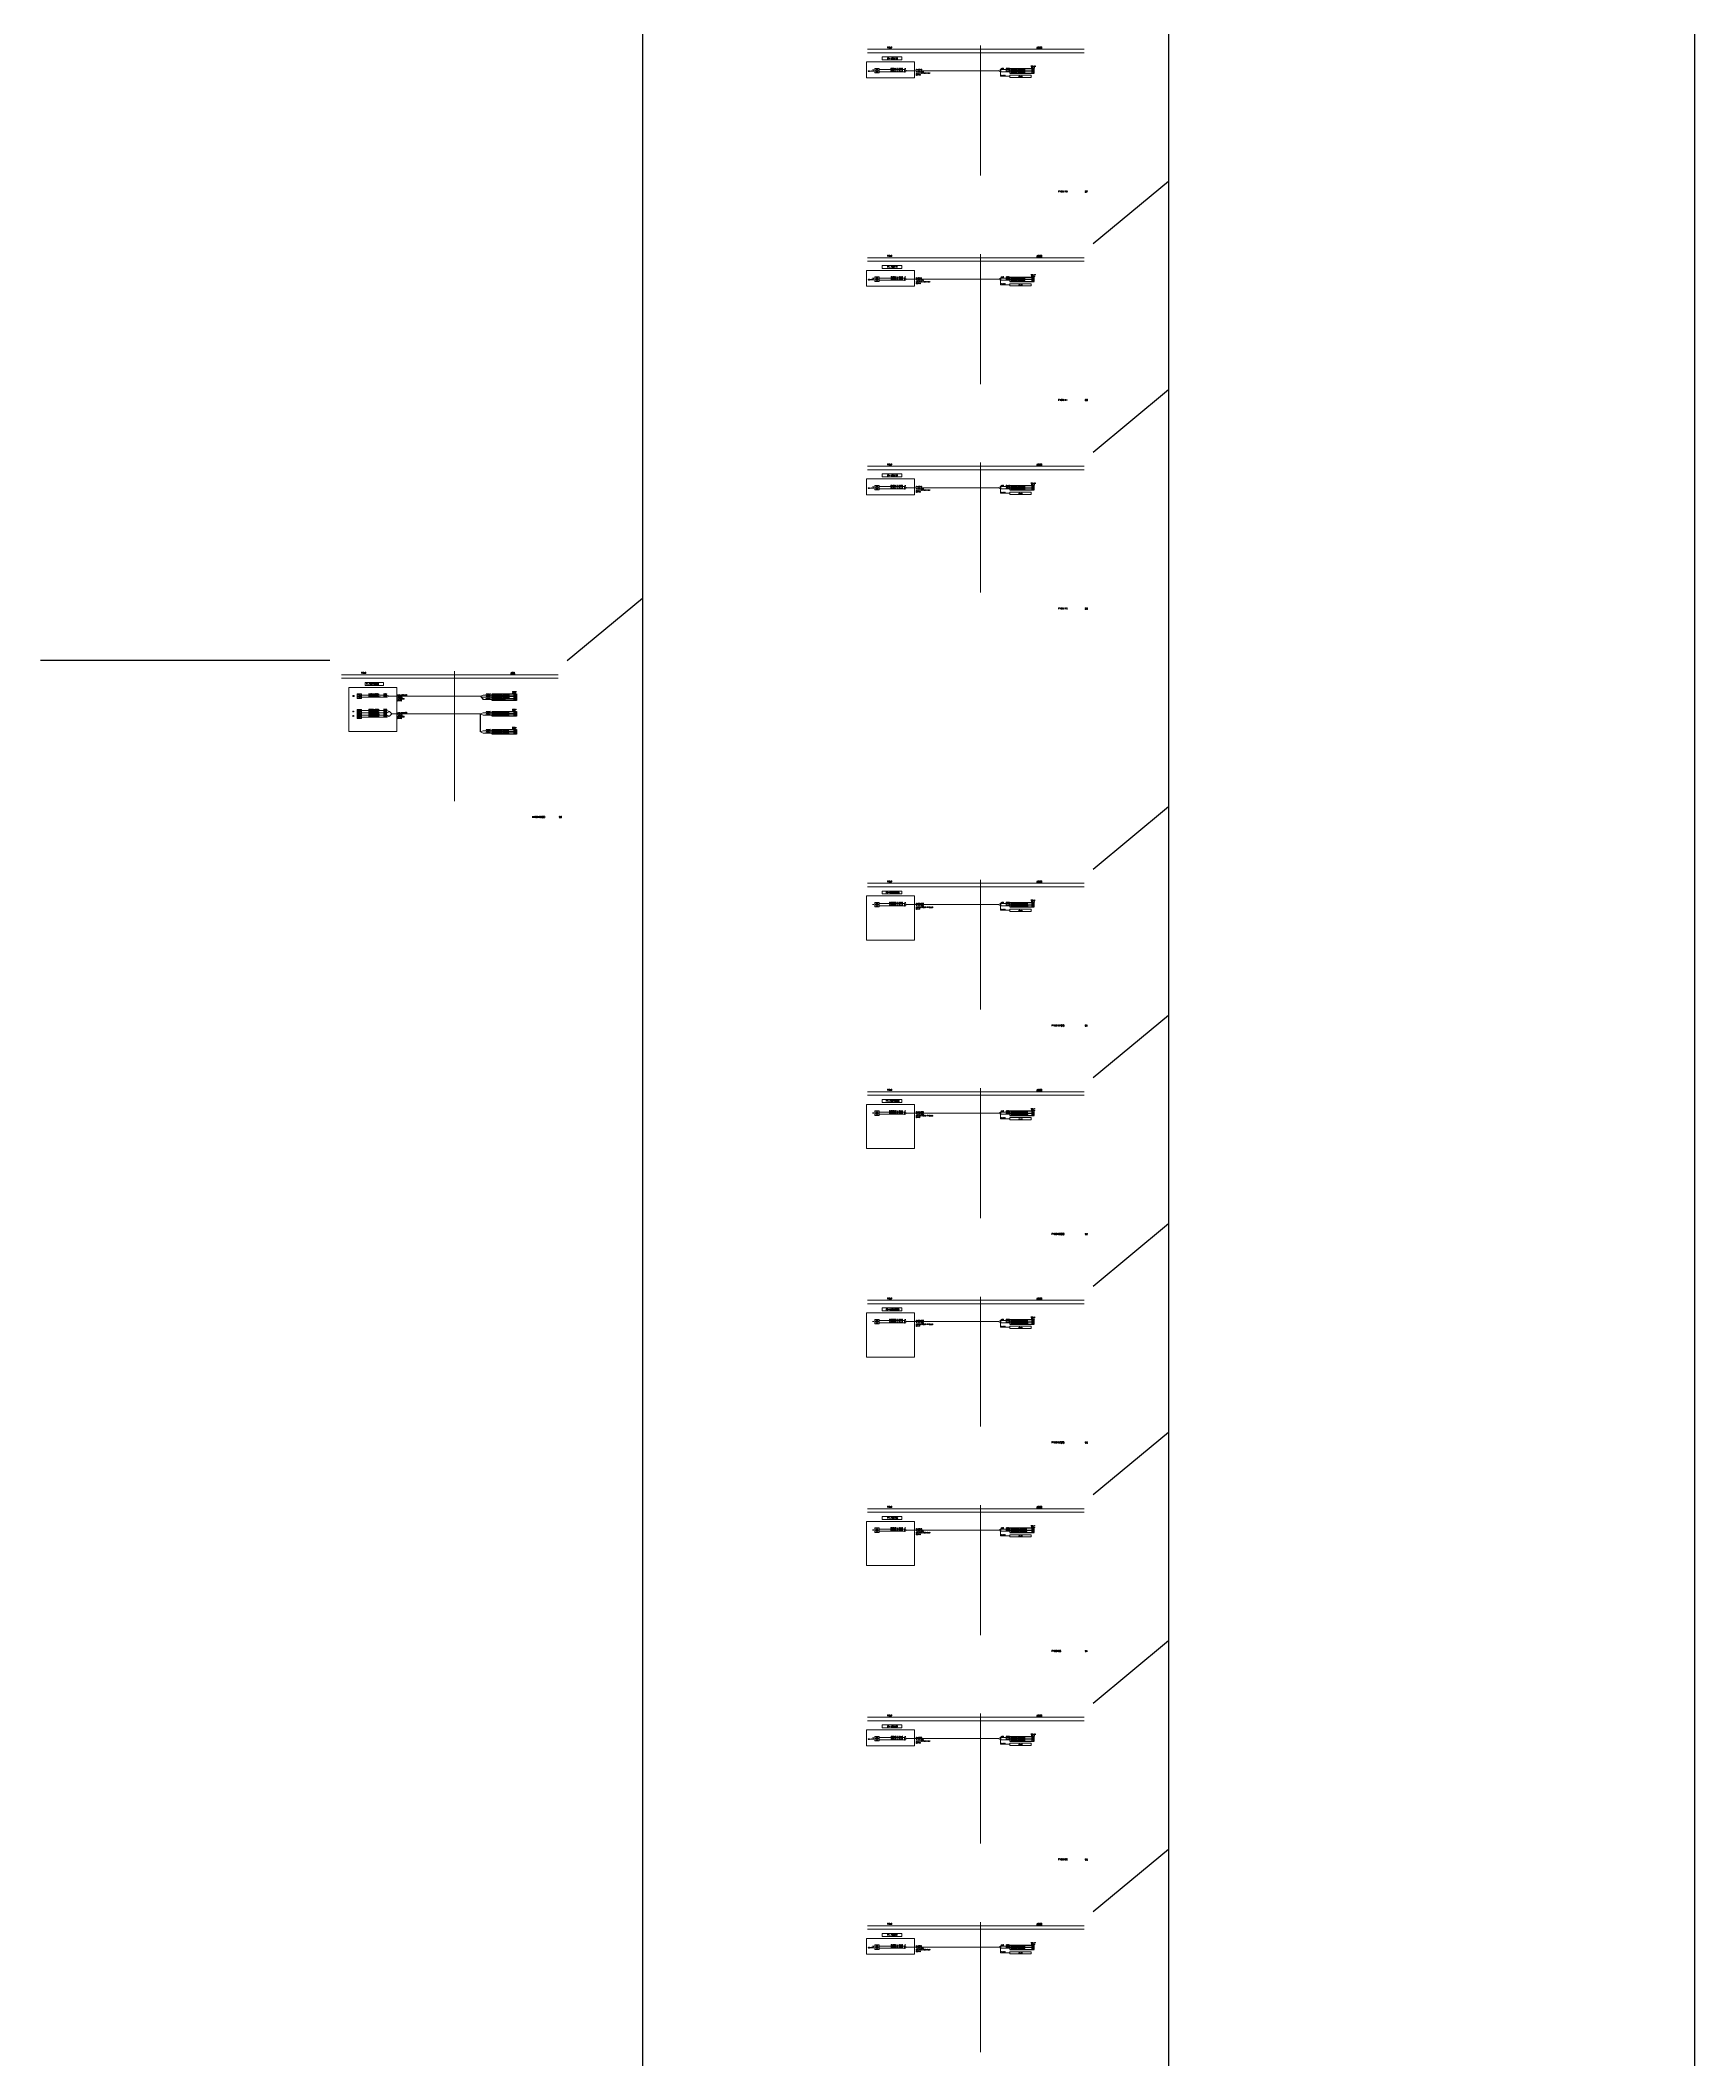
# Model space of a CAD drawing. Header units: millimetres. Extents: x -14942 to 24072, y -50285 to 2207.
# Drawn here: x -12211 to -9262, y -31046 to -27447 of the extents above; entities that cross this region are included whole.
import ezdxf
from ezdxf.enums import TextEntityAlignment as Align

# ---------------------------------------------------------------- set-up
doc = ezdxf.new("R2010")
doc.units = ezdxf.units.MM
doc.header["$MEASUREMENT"] = 0
for name, color, linetype in [('BORDER', 3, 'CONTINUOUS'), ('INSTRU', 4, 'CONTINUOUS'), ('INSTRUMENT', 1, 'CONTINUOUS'), ('LINE', 3, 'CONTINUOUS'), ('TEXT', 2, 'CONTINUOUS')]:
    doc.layers.add(name, color=color, linetype=linetype)
doc.styles.add('ROMANS', font='romans')

# ---------------------------------------------------------------- blocks, each defined once
blk = doc.blocks.new('AA')
at = {"layer": 'INSTRU', "color": 7, "lineweight": 13}
for p, q in [((660.4, -1836.1), (674.5, -1836.1)), ((660.4, -1836.1), (660.4, -1840.1)), ((660.4, -1840.1), (698.6, -1840.1)), ((667.7, -1836.1), (698.6, -1836.1)), ((698.6, -1836.1), (698.6, -1840.1))]:
    blk.add_line(p, q, dxfattribs=at)
at = {"layer": 'TEXT', "color": 7, "lineweight": 13, "style": 'ROMANS'}
blk.add_text('ground', height=1.5, dxfattribs=at).set_placement((675.9, -1839.1))
blk = doc.blocks.new('BOX2')
at = {"layer": 'INSTRU', "color": 7, "lineweight": 13}
for p, q in [((-10467.9, -3369.9), (-10467.9, -3377.9)), ((-10428.8, -3369.9), (-10428.8, -3377.9)), ((-10424.6, -3369.9), (-10424.6, -3377.9))]:
    blk.add_line(p, q, dxfattribs=at)
at = {"layer": 'INSTRUMENT', "color": 7}
for p, q in [((-10467.9, -3369.9), (-10424.6, -3369.9)), ((-10467.9, -3373.9), (-10424.6, -3373.9)), ((-10467.9, -3377.9), (-10424.6, -3377.9))]:
    blk.add_line(p, q, dxfattribs=at)
blk = doc.blocks.new('TERMINAL BALL VALVE')
at = {"layer": 'INSTRU', "color": 7, "lineweight": 13}
for p, q in [((-10708.8, -4084.1), (-10700.8, -4084.1)), ((-10708.8, -4084.1), (-10708.8, -4088.1)), ((-10708.8, -4088.1), (-10700.8, -4088.1)), ((-10708.8, -4088.1), (-10708.8, -4092.1)), ((-10708.8, -4092.1), (-10700.8, -4092.1)), ((-10708.8, -4092.1), (-10700.8, -4092.1)), ((-10708.8, -4092.1), (-10700.8, -4092.1)), ((-10700.8, -4084.1), (-10700.8, -4088.1)), ((-10700.8, -4088.1), (-10700.8, -4092.1)), ((-10708.8, -4111.7), (-10708.8, -4115.7)), ((-10708.8, -4111.7), (-10700.8, -4111.7)), ((-10708.8, -4115.7), (-10700.8, -4115.7)), ((-10708.8, -4115.7), (-10708.8, -4119.7)), ((-10708.8, -4119.7), (-10700.8, -4119.7)), ((-10708.8, -4119.7), (-10708.8, -4123.7)), ((-10708.8, -4119.7), (-10700.8, -4119.7)), ((-10708.8, -4119.7), (-10700.8, -4119.7)), ((-10708.8, -4123.7), (-10700.8, -4123.7)), ((-10708.8, -4123.7), (-10708.8, -4127.7)), ((-10708.8, -4127.7), (-10700.8, -4127.7)), ((-10700.8, -4111.7), (-10700.8, -4115.7)), ((-10700.8, -4115.7), (-10700.8, -4119.7)), ((-10700.8, -4119.7), (-10700.8, -4123.7)), ((-10700.8, -4123.7), (-10700.8, -4127.7))]:
    blk.add_line(p, q, dxfattribs=at)
at = {"layer": 'TEXT', "color": 7, "lineweight": 13, "style": 'ROMANS'}
for s, p in [('HVK(Z)+', (-10704.8, -4086.1)), ('HVK(Z)-', (-10704.8, -4090.1)), ('GSC(Z)+', (-10704.8, -4113.7)), ('GSC(Z)-', (-10704.8, -4117.7)), ('GSO(Z)+', (-10704.8, -4121.7)), ('GSO(Z)-', (-10704.8, -4125.7))]:
    blk.add_text(s, height=1.2, dxfattribs=at).set_placement(p, align=Align.MIDDLE)

msp = doc.modelspace()

# ---------------------------------------------------------------- linework, layer by layer
at = {"layer": 'BORDER', "color": 7, "lineweight": 13, "ltscale": 2.5}
for p, q in [((-10535, -27456.7), (-10535, -27688.3)), ((-10535, -27828.4), (-10535, -28059.9)), ((-10535, -28200), (-10535, -28431.5)), ((-11472.5, -28571.6), (-11472.5, -28803.2)), ((-10535, -28943.3), (-10535, -29174.8)), ((-10535, -29314.9), (-10535, -29546.5)), ((-10535, -29686.6), (-10535, -29918.1)), ((-10535, -30058.2), (-10535, -30289.7)), ((-10535, -30429.8), (-10535, -30661.4)), ((-10535, -30801.5), (-10535, -31033))]:
    msp.add_line(p, q, dxfattribs=at)
at = {"layer": 'BORDER', "color": 7, "lineweight": 13}
for p, q in [((-10736.5, -27463), (-10350.5, -27463)), ((-10736.5, -27469.3), (-10350.5, -27469.3)), ((-10736.5, -27834.7), (-10350.5, -27834.7)), ((-10736.5, -27841), (-10350.5, -27841)), ((-10736.5, -28206.3), (-10350.5, -28206.3)), ((-10736.5, -28212.6), (-10350.5, -28212.6)), ((-11674, -28577.9), (-11288, -28577.9)), ((-11674, -28584.2), (-11288, -28584.2)), ((-10736.5, -28949.6), (-10350.5, -28949.6)), ((-10736.5, -28955.9), (-10350.5, -28955.9)), ((-10736.5, -29321.2), (-10350.5, -29321.2)), ((-10736.5, -29327.5), (-10350.5, -29327.5)), ((-10736.5, -29692.9), (-10350.5, -29692.9)), ((-10736.5, -29699.2), (-10350.5, -29699.2)), ((-10736.5, -30064.5), (-10350.5, -30064.5)), ((-10736.5, -30070.8), (-10350.5, -30070.8)), ((-10736.5, -30436.1), (-10350.5, -30436.1)), ((-10736.5, -30442.4), (-10350.5, -30442.4)), ((-10736.5, -30807.8), (-10350.5, -30807.8)), ((-10736.5, -30814.1), (-10350.5, -30814.1))]:
    msp.add_line(p, q, dxfattribs=at)
at = {"layer": 'INSTRU', "color": 7, "lineweight": 13}
for p, q in [((-10723.7, -27497.3), (-10715.7, -27497.3)), ((-10723.7, -27497.3), (-10723.7, -27501.3)), ((-10715.7, -27497.3), (-10715.7, -27501.3)), ((-10723.7, -27501.3), (-10715.7, -27501.3)), ((-10723.7, -27501.3), (-10723.7, -27505.3)), ((-10723.7, -27505.3), (-10715.7, -27505.3)), ((-10723.7, -27505.3), (-10715.7, -27505.3)), ((-10715.7, -27501.3), (-10715.7, -27505.3)), ((-10482.7, -27509.3), (-10482.7, -27509.4)), ((-10723.7, -27868.9), (-10715.7, -27868.9)), ((-10723.7, -27868.9), (-10723.7, -27872.9)), ((-10723.7, -27872.9), (-10715.7, -27872.9)), ((-10723.7, -27872.9), (-10723.7, -27876.9)), ((-10723.7, -27876.9), (-10715.7, -27876.9)), ((-10723.7, -27876.9), (-10715.7, -27876.9)), ((-10715.7, -27868.9), (-10715.7, -27872.9)), ((-10715.7, -27872.9), (-10715.7, -27876.9)), ((-10482.7, -27880.9), (-10482.7, -27881.1)), ((-10723.7, -28240.6), (-10715.7, -28240.6)), ((-10723.7, -28240.6), (-10723.7, -28244.6)), ((-10723.7, -28244.6), (-10715.7, -28244.6)), ((-10723.7, -28244.6), (-10723.7, -28248.6)), ((-10723.7, -28248.6), (-10715.7, -28248.6)), ((-10723.7, -28248.6), (-10715.7, -28248.6)), ((-10715.7, -28240.6), (-10715.7, -28244.6)), ((-10715.7, -28244.6), (-10715.7, -28248.6)), ((-10482.7, -28252.6), (-10482.7, -28252.7)), ((-10723.7, -28983.8), (-10715.7, -28983.8)), ((-10723.7, -28983.8), (-10723.7, -28987.8)), ((-10723.7, -28987.8), (-10715.7, -28987.8)), ((-10723.7, -28987.8), (-10723.7, -28991.8)), ((-10723.7, -28991.8), (-10715.7, -28991.8)), ((-10723.7, -28991.8), (-10715.7, -28991.8)), ((-10715.7, -28983.8), (-10715.7, -28987.8)), ((-10715.7, -28987.8), (-10715.7, -28991.8)), ((-10482.7, -28995.8), (-10482.7, -28996)), ((-10723.7, -29355.5), (-10715.7, -29355.5)), ((-10723.7, -29355.5), (-10723.7, -29359.5)), ((-10723.7, -29359.5), (-10715.7, -29359.5)), ((-10723.7, -29359.5), (-10723.7, -29363.5)), ((-10723.7, -29363.5), (-10715.7, -29363.5)), ((-10723.7, -29363.5), (-10715.7, -29363.5)), ((-10715.7, -29355.5), (-10715.7, -29359.5)), ((-10715.7, -29359.5), (-10715.7, -29363.5)), ((-10482.7, -29367.5), (-10482.7, -29367.6)), ((-10723.7, -29727.1), (-10715.7, -29727.1)), ((-10723.7, -29727.1), (-10723.7, -29731.1)), ((-10715.7, -29727.1), (-10715.7, -29731.1)), ((-10723.7, -29731.1), (-10715.7, -29731.1)), ((-10723.7, -29731.1), (-10723.7, -29735.1)), ((-10723.7, -29735.1), (-10715.7, -29735.1)), ((-10723.7, -29735.1), (-10715.7, -29735.1)), ((-10715.7, -29731.1), (-10715.7, -29735.1)), ((-10482.7, -29739.1), (-10482.7, -29739.3)), ((-10723.7, -30098.8), (-10715.7, -30098.8)), ((-10723.7, -30098.8), (-10723.7, -30102.8)), ((-10723.7, -30102.8), (-10715.7, -30102.8)), ((-10723.7, -30102.8), (-10723.7, -30106.8)), ((-10723.7, -30106.8), (-10715.7, -30106.8)), ((-10723.7, -30106.8), (-10715.7, -30106.8)), ((-10715.7, -30098.8), (-10715.7, -30102.8)), ((-10715.7, -30102.8), (-10715.7, -30106.8)), ((-10482.7, -30110.8), (-10482.7, -30110.9)), ((-10723.7, -30470.4), (-10715.7, -30470.4)), ((-10723.7, -30470.4), (-10723.7, -30474.4)), ((-10723.7, -30474.4), (-10715.7, -30474.4)), ((-10723.7, -30474.4), (-10723.7, -30478.4)), ((-10723.7, -30478.4), (-10715.7, -30478.4)), ((-10723.7, -30478.4), (-10715.7, -30478.4)), ((-10715.7, -30470.4), (-10715.7, -30474.4)), ((-10715.7, -30474.4), (-10715.7, -30478.4)), ((-10482.7, -30482.4), (-10482.7, -30482.5)), ((-10723.7, -30842), (-10715.7, -30842)), ((-10723.7, -30842), (-10723.7, -30846)), ((-10715.7, -30842), (-10715.7, -30846)), ((-10723.7, -30846), (-10715.7, -30846)), ((-10723.7, -30846), (-10723.7, -30850)), ((-10723.7, -30850), (-10715.7, -30850)), ((-10723.7, -30850), (-10715.7, -30850)), ((-10715.7, -30846), (-10715.7, -30850)), ((-10482.7, -30854), (-10482.7, -30854.2))]:
    msp.add_line(p, q, dxfattribs=at)
at = {"layer": 'INSTRUMENT', "color": 7}
for p, q in [((-11137.4, -2798.3), (-11137.4, -38144.8)), ((-10199.9, -2798.3), (-10199.9, -35286.8)), ((-9262.4, -3170), (-9262.4, -50285.5)), ((-10334.4, -27809.5), (-10199.9, -27698.1)), ((-10334.4, -28181.2), (-10199.9, -28069.7)), ((-11271.9, -28552.8), (-11137.4, -28441.3)), ((-11271.9, -28552.8), (-11137.4, -28441.3)), ((-11271.9, -28552.8), (-11137.4, -28441.3)), ((-11588.3, -28643.8), (-11584.4, -28647.8)), ((-11588.3, -28651.8), (-11584.4, -28647.8)), ((-11426.4, -28616.2), (-11421.4, -28622.1)), ((-11426.4, -28680), (-11426.4, -28647.8)), ((-11405.5, -28620.1), (-11362.3, -28620.1)), ((-10334.4, -28924.5), (-10199.9, -28813)), ((-10334.4, -29296.1), (-10199.9, -29184.6)), ((-10334.4, -29667.7), (-10199.9, -29556.3)), ((-10334.4, -30039.4), (-10199.9, -29927.9)), ((-10334.4, -30411), (-10199.9, -30299.5)), ((-10334.4, -30782.6), (-10199.9, -30671.2))]:
    msp.add_line(p, q, dxfattribs=at)
at = {"layer": 'INSTRUMENT', "color": 5}
msp.add_line((-11694.9, -28552.8), (-12210.7, -28552.8), dxfattribs=at)
at = {"layer": 'INSTRUMENT', "color": 7}
for points in [[(-11405.5, -28612.1), (-11362.3, -28612.1), (-11362.3, -28624.1), (-11405.5, -28624.1)], [(-11366.4, -28612.1), (-11366.4, -28612.1), (-11366.4, -28620.1), (-11366.4, -28624.1)], [(-11362.3, -28616.1), (-11405.5, -28616.1), (-11405.5, -28616.1), (-11362.3, -28616.1)], [(-11405.5, -28643.7), (-11362.3, -28643.7), (-11362.3, -28651.7), (-11405.5, -28651.7)], [(-11362.3, -28647.7), (-11405.5, -28647.7), (-11405.5, -28647.7), (-11362.3, -28647.7)], [(-11366.4, -28643.7), (-11366.4, -28643.7), (-11366.4, -28651.7), (-11366.4, -28651.7)], [(-11405.5, -28675.9), (-11362.3, -28675.9), (-11362.3, -28683.8), (-11405.5, -28683.8)], [(-11362.3, -28679.9), (-11405.5, -28679.9), (-11405.5, -28679.9), (-11362.3, -28679.9)], [(-11366.4, -28675.9), (-11366.4, -28675.9), (-11366.4, -28683.8), (-11366.4, -28683.8)]]:
    msp.add_lwpolyline(points, close=True, dxfattribs=at)
at = {"layer": 'LINE', "color": 7, "lineweight": 13, "ltscale": 8}
for p, q in [((-10738.1, -27513.8), (-10738.1, -27485.7)), ((-10652.9, -27485.7), (-10738.1, -27485.7)), ((-10652.9, -27513.8), (-10652.9, -27485.7)), ((-10652.9, -27513.8), (-10738.1, -27513.8)), ((-10738.1, -27885.5), (-10738.1, -27857.3)), ((-10652.9, -27857.3), (-10738.1, -27857.3)), ((-10652.9, -27885.5), (-10652.9, -27857.3)), ((-10652.9, -27885.5), (-10738.1, -27885.5)), ((-10738.1, -28257.1), (-10738.1, -28229)), ((-10652.9, -28229), (-10738.1, -28229)), ((-10652.9, -28257.1), (-10652.9, -28229)), ((-10652.9, -28257.1), (-10738.1, -28257.1)), ((-11660.7, -28679.3), (-11660.7, -28600.6)), ((-11575.5, -28600.6), (-11660.7, -28600.6)), ((-11575.5, -28679.3), (-11575.5, -28600.6)), ((-11575.5, -28679.3), (-11660.7, -28679.3)), ((-10738.1, -29051), (-10738.1, -28972.2)), ((-10652.9, -28972.2), (-10738.1, -28972.2)), ((-10652.9, -29051), (-10652.9, -28972.2)), ((-10652.9, -29051), (-10738.1, -29051)), ((-10738.1, -29422.6), (-10738.1, -29343.9)), ((-10652.9, -29343.9), (-10738.1, -29343.9)), ((-10652.9, -29422.6), (-10652.9, -29343.9)), ((-10652.9, -29422.6), (-10738.1, -29422.6)), ((-10738.1, -29794.2), (-10738.1, -29715.5)), ((-10652.9, -29715.5), (-10738.1, -29715.5)), ((-10652.9, -29794.2), (-10652.9, -29715.5)), ((-10652.9, -29794.2), (-10738.1, -29794.2)), ((-10738.1, -30165.9), (-10738.1, -30087.2)), ((-10652.9, -30087.2), (-10738.1, -30087.2)), ((-10652.9, -30165.9), (-10652.9, -30087.2)), ((-10652.9, -30165.9), (-10738.1, -30165.9)), ((-10738.1, -30486.9), (-10738.1, -30458.8)), ((-10652.9, -30458.8), (-10738.1, -30458.8)), ((-10652.9, -30486.9), (-10652.9, -30458.8)), ((-10652.9, -30486.9), (-10738.1, -30486.9)), ((-10738.1, -30858.6), (-10738.1, -30830.4)), ((-10652.9, -30830.4), (-10738.1, -30830.4)), ((-10652.9, -30858.6), (-10652.9, -30830.4)), ((-10652.9, -30858.6), (-10738.1, -30858.6))]:
    msp.add_line(p, q, dxfattribs=at)
at = {"layer": 'LINE', "color": 7, "lineweight": 13}
for p, q in [((-10710.3, -27476.9), (-10675.2, -27476.9)), ((-10710.3, -27476.9), (-10710.3, -27482.1)), ((-10710.3, -27482.1), (-10675.2, -27482.1)), ((-10675.2, -27476.9), (-10675.2, -27482.1)), ((-10670.2, -27497.4), (-10668.5, -27497.4)), ((-10715.7, -27499.3), (-10670.7, -27499.3)), ((-10715.7, -27503.3), (-10670.7, -27503.3)), ((-10670.7, -27498.7), (-10670.7, -27503.9)), ((-10670.7, -27498.7), (-10669.7, -27498.7)), ((-10665.7, -27501.3), (-10670.7, -27499.3)), ((-10670.7, -27503.3), (-10665.7, -27501.3)), ((-10670.7, -27503.9), (-10669.7, -27503.9)), ((-10669.7, -27498.7), (-10669.7, -27503.9)), ((-10665.7, -27501.3), (-10503.8, -27501.3)), ((-10503.8, -27501.3), (-10498.8, -27499.3)), ((-10503.8, -27501.3), (-10498.8, -27503.3)), ((-10498.8, -27498.7), (-10499.8, -27498.7)), ((-10499.8, -27498.7), (-10499.8, -27503.9)), ((-10498.8, -27503.9), (-10499.8, -27503.9)), ((-10499.3, -27503.9), (-10499.3, -27511.3)), ((-10482.8, -27511.3), (-10499.3, -27511.3)), ((-10498.8, -27498.7), (-10498.8, -27503.9)), ((-10482.7, -27499.3), (-10498.8, -27499.3)), ((-10482.7, -27503.3), (-10498.8, -27503.3)), ((-10710.3, -27848.5), (-10675.2, -27848.5)), ((-10710.3, -27848.5), (-10710.3, -27853.7)), ((-10710.3, -27853.7), (-10675.2, -27853.7)), ((-10675.2, -27848.5), (-10675.2, -27853.7)), ((-10715.7, -27870.9), (-10670.7, -27870.9)), ((-10715.7, -27874.9), (-10670.7, -27874.9)), ((-10670.7, -27870.3), (-10670.7, -27875.5)), ((-10670.7, -27870.3), (-10669.7, -27870.3)), ((-10665.7, -27872.9), (-10670.7, -27870.9)), ((-10670.7, -27874.9), (-10665.7, -27872.9)), ((-10670.7, -27875.5), (-10669.7, -27875.5)), ((-10670.2, -27869), (-10668.5, -27869)), ((-10669.7, -27870.3), (-10669.7, -27875.5)), ((-10665.7, -27872.9), (-10503.8, -27872.9)), ((-10503.8, -27872.9), (-10498.8, -27870.9)), ((-10503.8, -27872.9), (-10498.8, -27874.9)), ((-10498.8, -27870.3), (-10499.8, -27870.3)), ((-10499.8, -27870.3), (-10499.8, -27875.5)), ((-10498.8, -27875.5), (-10499.8, -27875.5)), ((-10499.3, -27875.5), (-10499.3, -27882.9)), ((-10482.8, -27882.9), (-10499.3, -27882.9)), ((-10498.8, -27870.3), (-10498.8, -27875.5)), ((-10482.7, -27870.9), (-10498.8, -27870.9)), ((-10482.7, -27874.9), (-10498.8, -27874.9)), ((-10715.7, -28242.6), (-10670.7, -28242.6)), ((-10715.7, -28246.6), (-10670.7, -28246.6)), ((-10710.3, -28220.2), (-10675.2, -28220.2)), ((-10710.3, -28220.2), (-10710.3, -28225.4)), ((-10710.3, -28225.4), (-10675.2, -28225.4)), ((-10675.2, -28220.2), (-10675.2, -28225.4)), ((-10670.7, -28242), (-10670.7, -28247.2)), ((-10670.7, -28242), (-10669.7, -28242)), ((-10665.7, -28244.6), (-10670.7, -28242.6)), ((-10670.7, -28246.6), (-10665.7, -28244.6)), ((-10670.7, -28247.2), (-10669.7, -28247.2)), ((-10670.2, -28240.6), (-10668.5, -28240.6)), ((-10669.7, -28242), (-10669.7, -28247.2)), ((-10665.7, -28244.6), (-10503.8, -28244.6)), ((-10503.8, -28244.6), (-10498.8, -28242.6)), ((-10503.8, -28244.6), (-10498.8, -28246.6)), ((-10498.8, -28242), (-10499.8, -28242)), ((-10499.8, -28242), (-10499.8, -28247.2)), ((-10498.8, -28247.2), (-10499.8, -28247.2)), ((-10499.3, -28247.2), (-10499.3, -28254.6)), ((-10498.8, -28242), (-10498.8, -28247.2)), ((-10482.7, -28242.6), (-10498.8, -28242.6)), ((-10482.7, -28246.6), (-10498.8, -28246.6)), ((-10482.8, -28254.6), (-10499.3, -28254.6)), ((-11631.8, -28591.8), (-11599, -28591.8)), ((-11631.8, -28591.8), (-11631.8, -28597)), ((-11631.8, -28597), (-11599, -28597)), ((-11599, -28591.8), (-11599, -28597)), ((-11638.3, -28614.2), (-11593.3, -28614.2)), ((-11638.3, -28618.2), (-11593.3, -28618.2)), ((-11638.3, -28641.8), (-11593.3, -28641.8)), ((-11638.3, -28645.8), (-11593.3, -28645.8)), ((-11588.3, -28616.2), (-11593.3, -28614.2)), ((-11593.3, -28618.2), (-11588.3, -28616.2)), ((-11588.3, -28643.8), (-11593.3, -28641.8)), ((-11593.3, -28645.8), (-11588.3, -28643.8)), ((-11588.3, -28616.2), (-11426.4, -28616.2)), ((-11584.4, -28647.8), (-11426.4, -28647.8)), ((-11432.2, -28647.8), (-11426.4, -28647.8)), ((-11426.4, -28616.2), (-11421.4, -28614.2)), ((-11426.4, -28616.2), (-11421.4, -28618.2)), ((-11426.4, -28647.8), (-11421.4, -28645.8)), ((-11426.4, -28647.8), (-11421.4, -28649.8)), ((-11405.5, -28614.2), (-11421.4, -28614.2)), ((-11405.5, -28618.2), (-11421.4, -28618.2)), ((-11405.5, -28622.1), (-11421.4, -28622.1)), ((-11405.5, -28645.8), (-11421.4, -28645.8)), ((-11638.3, -28649.8), (-11593.3, -28649.8)), ((-11638.3, -28653.8), (-11593.3, -28653.8)), ((-11588.3, -28651.8), (-11593.3, -28649.8)), ((-11593.3, -28653.8), (-11588.3, -28651.8)), ((-11426.4, -28680), (-11421.4, -28678)), ((-11426.4, -28680), (-11421.4, -28682)), ((-11405.5, -28649.8), (-11421.4, -28649.8)), ((-11405.5, -28678), (-11421.4, -28678)), ((-11405.5, -28682), (-11421.4, -28682)), ((-10710.3, -28963.5), (-10675.2, -28963.5)), ((-10710.3, -28963.5), (-10710.3, -28968.7)), ((-10710.3, -28968.7), (-10675.2, -28968.7)), ((-10675.2, -28963.5), (-10675.2, -28968.7)), ((-10715.7, -28985.8), (-10670.7, -28985.8)), ((-10715.7, -28989.8), (-10670.7, -28989.8)), ((-10670.7, -28985.2), (-10670.7, -28990.4)), ((-10670.7, -28985.2), (-10669.7, -28985.2)), ((-10665.7, -28987.8), (-10670.7, -28985.8)), ((-10670.7, -28989.8), (-10665.7, -28987.8)), ((-10670.7, -28990.4), (-10669.7, -28990.4)), ((-10670.2, -28983.9), (-10668.5, -28983.9)), ((-10669.7, -28985.2), (-10669.7, -28990.4)), ((-10665.7, -28987.8), (-10503.8, -28987.8)), ((-10503.8, -28987.8), (-10498.8, -28985.8)), ((-10503.8, -28987.8), (-10498.8, -28989.8)), ((-10498.8, -28985.2), (-10499.8, -28985.2)), ((-10499.8, -28985.2), (-10499.8, -28990.4)), ((-10498.8, -28990.4), (-10499.8, -28990.4)), ((-10499.3, -28990.4), (-10499.3, -28997.8)), ((-10499.3, -28990.4), (-10499.3, -28997.8)), ((-10482.8, -28997.8), (-10499.3, -28997.8)), ((-10498.8, -28985.2), (-10498.8, -28990.4)), ((-10482.7, -28985.8), (-10498.8, -28985.8)), ((-10482.7, -28989.8), (-10498.8, -28989.8)), ((-10715.7, -29357.5), (-10670.7, -29357.5)), ((-10715.7, -29361.5), (-10670.7, -29361.5)), ((-10710.3, -29335.1), (-10675.2, -29335.1)), ((-10710.3, -29335.1), (-10710.3, -29340.3)), ((-10710.3, -29340.3), (-10675.2, -29340.3)), ((-10675.2, -29335.1), (-10675.2, -29340.3)), ((-10670.7, -29356.9), (-10670.7, -29362.1)), ((-10670.7, -29356.9), (-10669.7, -29356.9)), ((-10665.7, -29359.5), (-10670.7, -29357.5)), ((-10670.7, -29361.5), (-10665.7, -29359.5)), ((-10670.7, -29362.1), (-10669.7, -29362.1)), ((-10670.2, -29355.5), (-10668.5, -29355.5)), ((-10669.7, -29356.9), (-10669.7, -29362.1)), ((-10665.7, -29359.5), (-10503.8, -29359.5)), ((-10503.8, -29359.5), (-10498.8, -29357.5)), ((-10503.8, -29359.5), (-10498.8, -29361.5)), ((-10498.8, -29356.9), (-10499.8, -29356.9)), ((-10499.8, -29356.9), (-10499.8, -29362.1)), ((-10498.8, -29362.1), (-10499.8, -29362.1)), ((-10499.3, -29362.1), (-10499.3, -29369.5)), ((-10499.3, -29362.1), (-10499.3, -29369.5)), ((-10498.8, -29356.9), (-10498.8, -29362.1)), ((-10482.7, -29357.5), (-10498.8, -29357.5)), ((-10482.7, -29361.5), (-10498.8, -29361.5)), ((-10482.8, -29369.5), (-10499.3, -29369.5)), ((-10710.3, -29706.7), (-10675.2, -29706.7)), ((-10710.3, -29706.7), (-10710.3, -29711.9)), ((-10710.3, -29711.9), (-10675.2, -29711.9)), ((-10675.2, -29706.7), (-10675.2, -29711.9)), ((-10670.7, -29728.5), (-10670.7, -29733.7)), ((-10670.7, -29728.5), (-10669.7, -29728.5)), ((-10670.2, -29727.2), (-10668.5, -29727.2)), ((-10669.7, -29728.5), (-10669.7, -29733.7)), ((-10498.8, -29728.5), (-10499.8, -29728.5)), ((-10499.8, -29728.5), (-10499.8, -29733.7)), ((-10498.8, -29728.5), (-10498.8, -29733.7)), ((-10715.7, -29729.1), (-10670.7, -29729.1)), ((-10715.7, -29733.1), (-10670.7, -29733.1)), ((-10665.7, -29731.1), (-10670.7, -29729.1)), ((-10670.7, -29733.1), (-10665.7, -29731.1)), ((-10670.7, -29733.7), (-10669.7, -29733.7)), ((-10665.7, -29731.1), (-10503.8, -29731.1)), ((-10503.8, -29731.1), (-10498.8, -29729.1)), ((-10503.8, -29731.1), (-10498.8, -29733.1)), ((-10498.8, -29733.7), (-10499.8, -29733.7)), ((-10499.3, -29733.7), (-10499.3, -29741.1)), ((-10499.3, -29733.7), (-10499.3, -29741.1)), ((-10482.8, -29741.1), (-10499.3, -29741.1)), ((-10482.7, -29729.1), (-10498.8, -29729.1)), ((-10482.7, -29733.1), (-10498.8, -29733.1)), ((-10710.3, -30078.4), (-10675.2, -30078.4)), ((-10710.3, -30078.4), (-10710.3, -30083.6)), ((-10710.3, -30083.6), (-10675.2, -30083.6)), ((-10675.2, -30078.4), (-10675.2, -30083.6)), ((-10715.7, -30100.8), (-10670.7, -30100.8)), ((-10715.7, -30104.8), (-10670.7, -30104.8)), ((-10670.7, -30100.2), (-10670.7, -30105.4)), ((-10670.7, -30100.2), (-10669.7, -30100.2)), ((-10665.7, -30102.8), (-10670.7, -30100.8)), ((-10670.7, -30104.8), (-10665.7, -30102.8)), ((-10670.7, -30105.4), (-10669.7, -30105.4)), ((-10670.2, -30098.8), (-10668.5, -30098.8)), ((-10669.7, -30100.2), (-10669.7, -30105.4)), ((-10665.7, -30102.8), (-10503.8, -30102.8)), ((-10503.8, -30102.8), (-10498.8, -30100.8)), ((-10503.8, -30102.8), (-10498.8, -30104.8)), ((-10498.8, -30100.2), (-10499.8, -30100.2)), ((-10499.8, -30100.2), (-10499.8, -30105.4)), ((-10498.8, -30105.4), (-10499.8, -30105.4)), ((-10499.3, -30105.4), (-10499.3, -30112.8)), ((-10499.3, -30105.4), (-10499.3, -30112.8)), ((-10482.8, -30112.8), (-10499.3, -30112.8)), ((-10498.8, -30100.2), (-10498.8, -30105.4)), ((-10482.7, -30100.8), (-10498.8, -30100.8)), ((-10482.7, -30104.8), (-10498.8, -30104.8)), ((-10715.7, -30472.4), (-10670.7, -30472.4)), ((-10715.7, -30476.4), (-10670.7, -30476.4)), ((-10710.3, -30450), (-10675.2, -30450)), ((-10710.3, -30450), (-10710.3, -30455.2)), ((-10710.3, -30455.2), (-10675.2, -30455.2)), ((-10675.2, -30450), (-10675.2, -30455.2)), ((-10670.7, -30471.8), (-10670.7, -30477)), ((-10670.7, -30471.8), (-10669.7, -30471.8)), ((-10665.7, -30474.4), (-10670.7, -30472.4)), ((-10670.7, -30476.4), (-10665.7, -30474.4)), ((-10670.7, -30477), (-10669.7, -30477)), ((-10670.2, -30470.5), (-10668.5, -30470.5)), ((-10669.7, -30471.8), (-10669.7, -30477)), ((-10665.7, -30474.4), (-10503.8, -30474.4)), ((-10503.8, -30474.4), (-10498.8, -30472.4)), ((-10503.8, -30474.4), (-10498.8, -30476.4)), ((-10498.8, -30471.8), (-10499.8, -30471.8)), ((-10499.8, -30471.8), (-10499.8, -30477)), ((-10498.8, -30477), (-10499.8, -30477)), ((-10499.3, -30477), (-10499.3, -30484.4)), ((-10482.8, -30484.4), (-10499.3, -30484.4)), ((-10498.8, -30471.8), (-10498.8, -30477)), ((-10482.7, -30472.4), (-10498.8, -30472.4)), ((-10482.7, -30476.4), (-10498.8, -30476.4)), ((-10715.7, -30844), (-10670.7, -30844)), ((-10710.3, -30821.6), (-10675.2, -30821.6)), ((-10710.3, -30821.6), (-10710.3, -30826.8)), ((-10710.3, -30826.8), (-10675.2, -30826.8)), ((-10675.2, -30821.6), (-10675.2, -30826.8)), ((-10670.7, -30843.4), (-10670.7, -30848.6)), ((-10670.7, -30843.4), (-10669.7, -30843.4)), ((-10665.7, -30846), (-10670.7, -30844)), ((-10670.2, -30842.1), (-10668.5, -30842.1)), ((-10669.7, -30843.4), (-10669.7, -30848.6)), ((-10503.8, -30846), (-10498.8, -30844)), ((-10498.8, -30843.4), (-10499.8, -30843.4)), ((-10499.8, -30843.4), (-10499.8, -30848.6)), ((-10498.8, -30843.4), (-10498.8, -30848.6)), ((-10482.7, -30844), (-10498.8, -30844)), ((-10715.7, -30848), (-10670.7, -30848)), ((-10670.7, -30848), (-10665.7, -30846)), ((-10670.7, -30848.6), (-10669.7, -30848.6)), ((-10665.7, -30846), (-10503.8, -30846)), ((-10503.8, -30846), (-10498.8, -30848)), ((-10498.8, -30848.6), (-10499.8, -30848.6)), ((-10499.3, -30848.6), (-10499.3, -30856)), ((-10482.8, -30856), (-10499.3, -30856)), ((-10482.7, -30848), (-10498.8, -30848))]:
    msp.add_line(p, q, dxfattribs=at)
at = {"layer": 'TEXT', "color": 7, "lineweight": 13}
for p, q in [((-10670.2, -27498.7), (-10670.2, -27497.4)), ((-10670.2, -27870.3), (-10670.2, -27869)), ((-10670.2, -28242), (-10670.2, -28240.6)), ((-10670.2, -28985.2), (-10670.2, -28983.9)), ((-10670.2, -29356.9), (-10670.2, -29355.5)), ((-10670.2, -29728.5), (-10670.2, -29727.2)), ((-10670.2, -30100.2), (-10670.2, -30098.8)), ((-10670.2, -30471.8), (-10670.2, -30470.5)), ((-10670.2, -30843.4), (-10670.2, -30842.1))]:
    msp.add_line(p, q, dxfattribs=at)

# ---------------------------------------------------------------- block references
at = {"layer": 'INSTRUMENT', "color": 7}
for name, p in [('BOX2', (-14.9, -24127.6)), ('BOX2', (-14.9, -24499.2)), ('BOX2', (-14.9, -24870.8)), ('TERMINAL BALL VALVE', (-937.5, -24528.1)), ('BOX2', (-14.9, -25614.1)), ('BOX2', (-14.9, -25985.7)), ('BOX2', (-14.9, -26357.4)), ('BOX2', (-14.9, -26729)), ('BOX2', (-14.9, -27100.7)), ('BOX2', (-14.9, -27472.3))]:
    msp.add_blockref(name, p, dxfattribs=at)
at = {"layer": 'INSTRUMENT', "color": 1}
for p in [(-11143.2, -25673.2), (-11143.2, -26044.9), (-11143.2, -26416.5), (-11143.2, -27159.8), (-11143.2, -27531.4), (-11143.2, -27903.1), (-11143.2, -28274.7), (-11143.2, -28646.3), (-11143.2, -29018)]:
    msp.add_blockref('AA', p, dxfattribs=at)

# ---------------------------------------------------------------- texts
at = {"layer": 'TEXT', "color": 7, "lineweight": 13, "style": 'ROMANS'}
for s, height, p in [('FIELD', 2.4, (-10701.4, -27461)), ('%%UJB202', 2.4, (-10435.2, -27461)), ('FT106110', 1.5, (-10695, -27498.3)), ('/+ (1BK)', 1.5, (-10683.9, -27498.3)), ('(1P)', 1.5, (-10498.3, -27498.4)), ('TBDAI.01', 1.5, (-10445.3, -27494.4)), ('TB No.', 1.5, (-10444.7, -27496.9)), ('FT106110', 1.5, (-10695, -27502.3)), ('/- (1WH)', 1.5, (-10683.9, -27502.3)), ('F-106110', 1.5, (-10650.1, -27500.1)), ('Instrum RE-Y(ST)Y 500V', 1.5, (-10650.1, -27506.6)), ('(BLACK)', 1.5, (-10650.1, -27509.3)), ('1 x 2 x 0.75', 1.5, (-10650.1, -27503.9)), ('SHIELD', 1.5, (-10497.9, -27510.6)), ('FT106110+/TBDAI.1:12+', 1.5, (-10480.5, -27500.4)), ('FT106110-/TBDAI.1:12S', 1.5, (-10480.5, -27504.3)), ('12+', 1.35, (-10443.5, -27500.2)), ('12S', 1.35, (-10443.5, -27504.2)), ('F106110', 2.8, (-10396.5, -27718)), ('FIELD', 2.4, (-10701.4, -27832.6)), ('%%UJB202', 2.4, (-10435.2, -27832.6)), ('FT106111', 1.5, (-10694.8, -27869.9)), ('FT106111', 1.5, (-10694.8, -27873.9)), ('/+ (1BK)', 1.5, (-10683.9, -27869.9)), ('/- (1WH)', 1.5, (-10683.9, -27873.9)), ('F-106111', 1.5, (-10650.1, -27871.7)), ('Instrum RE-Y(ST)Y 500V', 1.5, (-10650.1, -27878.3)), ('(BLACK)', 1.5, (-10650.1, -27881)), ('1 x 2 x 0.75', 1.5, (-10650.1, -27875.6)), ('(1P)', 1.5, (-10498.3, -27870)), ('SHIELD', 1.5, (-10497.9, -27882.2)), ('FT106111+/TBDAI.1:13+', 1.5, (-10480.5, -27872)), ('FT106111-/TBDAI.1:13S', 1.5, (-10480.5, -27876)), ('TBDAI.01', 1.5, (-10445.3, -27866.1)), ('TB No.', 1.5, (-10444.7, -27868.6)), ('13+', 1.35, (-10443.5, -27871.9)), ('13S', 1.35, (-10443.5, -27875.9)), ('F106111', 2.8, (-10396.5, -28089.6)), ('FIELD', 2.4, (-10701.4, -28204.2)), ('%%UJB202', 2.4, (-10435.2, -28204.2)), ('FT106112', 1.5, (-10695.2, -28241.5)), ('FT106112', 1.5, (-10695.2, -28245.5)), ('/+ (1BK)', 1.5, (-10683.9, -28241.5)), ('/- (1WH)', 1.5, (-10683.9, -28245.5)), ('F-106112', 1.5, (-10650.1, -28243.3)), ('Instrum RE-Y(ST)Y 500V', 1.5, (-10650.1, -28249.9)), ('(BLACK)', 1.5, (-10650.1, -28252.6)), ('1 x 2 x 0.75', 1.5, (-10650.1, -28247.2)), ('(1P)', 1.5, (-10498.3, -28241.7)), ('SHIELD', 1.5, (-10497.9, -28253.9)), ('FT106112+/TBDAI.1:14+', 1.5, (-10480.5, -28243.6)), ('FT106112-/TBDAI.1:14S', 1.5, (-10480.5, -28247.6)), ('TBDAI.01', 1.5, (-10445.3, -28237.7)), ('TB No.', 1.5, (-10444.7, -28240.2)), ('14+', 1.35, (-10443.5, -28243.5)), ('14S', 1.35, (-10443.5, -28247.5)), ('F106112', 2.8, (-10396.5, -28461.3)), ('FIELD', 2.4, (-11638.9, -28575.9)), ('%%UJB01', 2.4, (-11372.7, -28575.9)), ('H-106100(Z)', 2.4, (-11630, -28595.6)), ('HVK(Z)/H106100+', 1.5, (-11625.7, -28613.2)), ('(1BK)', 1.5, (-11599, -28613.2)), ('HVK-106100(Z)', 1.5, (-11573.8, -28615)), ('/ (1BK)', 1.5, (-11416.9, -28613.4)), ('HVK-H106100+/TBSDO.1:1+', 1.5, (-11404.2, -28615)), ('TBSD0.1 ', 1.5, (-11369.5, -28609.2)), ('TB No.', 1.5, (-11369.5, -28611.5)), ('DO', 1.5, (-11653.9, -28616.7)), ('DI', 1.5, (-11653.9, -28644.2)), ('GSC(Z)/H106100+', 1.5, (-11625.7, -28640.7)), ('GSC(Z)/H106100-', 1.5, (-11625.7, -28644.7)), ('GSO(Z)/H106100+', 1.5, (-11625.7, -28648.7)), ('HVK(Z)/H106100', 1.5, (-11625.7, -28617.2)), ('-', 1.5, (-11606.5, -28617.2)), ('(2BK)', 1.5, (-11599, -28617.2)), ('(1BK)', 1.5, (-11599, -28640.7)), ('(2BK)', 1.5, (-11599, -28644.7)), ('(3BK)', 1.5, (-11599, -28648.7)), ('HGS-106100(Z)', 1.5, (-11573.8, -28646.6)), ('/ (2BK)', 1.5, (-11416.9, -28617.4)), ('/ (G/Y)', 1.5, (-11416.9, -28621.3)), ('/ (1BK)', 1.5, (-11416.9, -28645)), ('/ (2BK)', 1.5, (-11416.9, -28649)), ('HVK-H106100-/TBSDO.1:1-', 1.5, (-11404.2, -28619)), ('GSC-H106100+/TBSDI.1:1+', 1.5, (-11404.1, -28646.6)), ('GSC-H106100-/TBSDI.1:1S', 1.5, (-11404.1, -28650.6)), ('TBSDI.1 ', 1.5, (-11369.6, -28640.8)), ('TB No.', 1.5, (-11369.5, -28643.1)), ('1-', 1.5, (-11366.1, -28619)), ('1+', 1.5, (-11366, -28615)), ('PE', 1.5, (-11365.8, -28622.9)), ('1+', 1.5, (-11365.6, -28646.6)), ('1S', 1.5, (-11365.7, -28650.6)), ('DI', 1.5, (-11653.9, -28652.2)), ('GSO(Z)/H106100-', 1.5, (-11625.7, -28652.7)), ('(4BK)', 1.5, (-11599, -28652.7)), ('/ (1BK)', 1.5, (-11416.9, -28677.1)), ('/ (2BK)', 1.5, (-11416.9, -28681.1)), ('GSO-H106100+/TBSDI.1:2+', 1.5, (-11404.3, -28678.8)), ('GSO-H106100-/TBSDI.1:2S', 1.5, (-11404.3, -28682.8)), ('TBSDI.1 ', 1.5, (-11369.7, -28673)), ('TB No.', 1.5, (-11369.7, -28675.4)), ('2S', 1.5, (-11365.9, -28682.8)), ('2+', 1.5, (-11365.8, -28678.8)), ('H106100(Z)', 2.8, (-11334, -28832.9)), ('FIELD', 2.4, (-10701.4, -28947.5)), ('%%UJB202', 2.4, (-10435.2, -28947.5)), ('P106101(Z)', 1.5, (-10697.5, -28984.8)), ('P106101(Z)', 1.5, (-10697.5, -28988.8)), ('/+ (1BK)', 1.5, (-10683.9, -28984.8)), ('/- (1WH)', 1.5, (-10683.9, -28988.8)), ('P-106101(Z)', 1.5, (-10650.1, -28986.6)), ('(1P)', 1.5, (-10498.3, -28984.9)), ('SHIELD', 1.5, (-10497.9, -28997.2)), ('PT-P106101+(Z)/TBSAI.1:3+', 1.5, (-10480.5, -28986.9)), ('PT-P106101-(Z)/TBSAI.1:3S', 1.5, (-10480.5, -28990.9)), ('TBSAI.1', 1.5, (-10445.3, -28981)), ('TB No.', 1.5, (-10444.7, -28983.5)), ('3+', 1.5, (-10443, -28987.1)), ('3S', 1.5, (-10443, -28991)), ('P106101(Z)', 2.8, (-10408.5, -29204.6)), ('FIELD', 2.4, (-10701.4, -29319.2)), ('%%UJB202', 2.4, (-10435.2, -29319.2)), ('P106102(Z)', 1.5, (-10697.5, -29356.4)), ('P106102(Z)', 1.5, (-10697.5, -29360.4)), ('/+ (1WH)', 1.5, (-10683.9, -29356.4)), ('/- (1BK)', 1.5, (-10683.9, -29360.4)), ('P-106102(Z)', 1.5, (-10650.1, -29358.3)), ('(1P)', 1.5, (-10498.3, -29356.6)), ('SHIELD', 1.5, (-10497.9, -29368.8)), ('PT-P106102+(Z)/TBSAI.1:4+', 1.5, (-10480.5, -29358.5)), ('PT-P106102-(Z)/TBSAI.1:4S', 1.5, (-10480.5, -29362.5)), ('TBSAI.1', 1.5, (-10445.3, -29352.6)), ('TB No.', 1.5, (-10444.7, -29355.1)), ('4+', 1.5, (-10443, -29358.7)), ('4S', 1.5, (-10443, -29362.7)), ('P106102(Z)', 2.8, (-10408.5, -29576.2)), ('FIELD', 2.4, (-10701.4, -29690.8)), ('%%UJB202', 2.4, (-10435.2, -29690.8)), ('P106103(Z)', 1.5, (-10697.5, -29728.1)), ('/+ (1BK)', 1.5, (-10683.9, -29728.1)), ('P-106103(Z)', 1.5, (-10650.1, -29729.9)), ('(1P)', 1.5, (-10498.3, -29728.2)), ('PT-P106103+(Z)/TBSAI.1:5+', 1.5, (-10480.5, -29730.2)), ('TBSAI.1', 1.5, (-10445.3, -29724.3)), ('TB No.', 1.5, (-10444.7, -29726.8)), ('5+', 1.5, (-10443, -29730.3)), ('P106103(Z)', 1.5, (-10697.5, -29732.1)), ('/- (1WH)', 1.5, (-10683.9, -29732.1)), ('SHIELD', 1.5, (-10497.9, -29740.4)), ('PT-P106103-(Z)/TBSAI.1:5S', 1.5, (-10480.5, -29734.2)), ('5S', 1.5, (-10443, -29734.3)), ('P106103(Z)', 2.8, (-10408.5, -29947.8)), ('FIELD', 2.4, (-10701.4, -30062.4)), ('%%UJB202', 2.4, (-10435.2, -30062.4)), ('PT106105', 1.5, (-10695.2, -30099.7)), ('PT106105', 1.5, (-10695.2, -30103.7)), ('/+ (1BK)', 1.5, (-10683.9, -30099.7)), ('/- (1WH)', 1.5, (-10683.9, -30103.7)), ('P-106105', 1.5, (-10650.1, -30101.5)), ('Instrum RE-Y(ST)Y 500V', 1.5, (-10650.1, -30108.1)), ('(BLACK)', 1.5, (-10650.1, -30110.8)), ('1 x 2 x 0.75', 1.5, (-10650.1, -30105.4)), ('(1P)', 1.5, (-10498.3, -30099.8)), ('SHIELD', 1.5, (-10497.9, -30112.1)), ('PT-P106105+/TBDAI.1:15+', 1.5, (-10480.5, -30101.8)), ('PT-P106105-/TBDAI.1:15S', 1.5, (-10480.5, -30105.8)), ('TBDAI.1', 1.5, (-10445.3, -30095.9)), ('TB No.', 1.5, (-10444.7, -30098.4)), ('15+', 1.35, (-10443.7, -30101.5)), ('15S', 1.35, (-10443.7, -30105.5)), ('P106105', 2.8, (-10408.5, -30319.5)), ('FIELD', 2.4, (-10701.4, -30434.1)), ('%%UJB202', 2.4, (-10435.2, -30434.1)), ('FT106102', 1.5, (-10694.9, -30471.4)), ('FT106102', 1.5, (-10694.9, -30475.4)), ('/+ (1WH)', 1.5, (-10683.9, -30471.4)), ('/- (1BK)', 1.5, (-10683.9, -30475.4)), ('F-106102', 1.5, (-10650.1, -30473.2)), ('Instrum RE-Y(ST)Y 500V', 1.5, (-10650.1, -30479.7)), ('(BLACK)', 1.5, (-10650.1, -30482.4)), ('1 x 2 x 0.75', 1.5, (-10650.1, -30477)), ('(1P)', 1.5, (-10498.3, -30471.5)), ('SHIELD', 1.5, (-10497.9, -30483.7)), ('FT106102+/TBDAI.1:16+', 1.5, (-10480.5, -30473.5)), ('FT106102-/TBDAI.1:16S', 1.5, (-10480.5, -30477.5)), ('TBDAI.01', 1.5, (-10445.3, -30467.5)), ('TB No.', 1.5, (-10444.7, -30470)), ('16+', 1.35, (-10443.5, -30473.3)), ('16S', 1.35, (-10443.5, -30477.3)), ('F106102', 2.8, (-10396.5, -30691.1)), ('FIELD', 2.4, (-10701.4, -30805.7)), ('%%UJB202', 2.4, (-10435.2, -30805.7)), ('FT106201', 1.5, (-10694.8, -30843)), ('/+ (1BK)', 1.5, (-10683.9, -30843)), ('F-106201', 1.5, (-10650.1, -30844.8)), ('(1P)', 1.5, (-10498.3, -30843.1)), ('FT106201+/TBDAI.1:17+', 1.5, (-10480.5, -30845.1)), ('TBDAI.01', 1.5, (-10445.3, -30839.2)), ('TB No.', 1.5, (-10444.7, -30841.7)), ('17+', 1.35, (-10443.5, -30845)), ('FT106201', 1.5, (-10694.8, -30847)), ('/- (1WH)', 1.5, (-10683.9, -30847)), ('Instrum RE-Y(ST)Y 500V', 1.5, (-10650.1, -30851.4)), ('(BLACK)', 1.5, (-10650.1, -30854.1)), ('1 x 2 x 0.75', 1.5, (-10650.1, -30848.7)), ('SHIELD', 1.5, (-10497.9, -30855.3)), ('FT106201-/TBDAI.1:17S', 1.5, (-10480.5, -30849.1)), ('17S', 1.35, (-10443.5, -30849))]:
    msp.add_text(s, height=height, dxfattribs=at).set_placement(p)
for s, p in [('FT-106110', (-10691.8, -27480.7)), ('FT-106111', (-10691.8, -27852.4)), ('FT-106112', (-10691.8, -28224)), ('PT-106101(Z)', (-10691.8, -28967.3)), ('PT-106102(Z)', (-10691.8, -29338.9)), ('PT-106103(Z)', (-10691.8, -29710.5)), ('PT-106105', (-10691.8, -30082.2)), ('FT-106102', (-10691.8, -30453.8)), ('FT-106201', (-10691.8, -30825.5))]:
    msp.add_text(s, height=2.4, dxfattribs=at).set_placement(p, align=Align.CENTER)
for s, p in [('(1BK)', (-10483.6, -27498.3)), ('COM PWR', (-10725.7, -27502.9)), ('AI', (-10725.7, -27500.6)), ('(1WH)', (-10483.6, -27502.3)), ('COM PWR', (-10725.7, -27874.5)), ('AI', (-10725.7, -27872.2)), ('(1WH)', (-10483.6, -27873.9)), ('(1BK)', (-10483.6, -27869.9)), ('COM PWR', (-10725.7, -28246.2)), ('AI', (-10725.7, -28243.9)), ('(1WH)', (-10483.6, -28241.5)), ('(1BK)', (-10483.6, -28245.5)), ('AI', (-10725.7, -28988.3)), ('(1WH)', (-10483.6, -28988.8)), ('(1BK)', (-10483.6, -28984.8)), ('AI', (-10725.7, -29359.9)), ('(1BK)', (-10483.6, -29356.4)), ('(1BK)', (-10483.6, -29360.4)), ('(1BK)', (-10483.6, -29728.1)), ('AI', (-10725.7, -29731.6)), ('(1WH)', (-10483.6, -29732.1)), ('AI', (-10725.7, -30103.2)), ('(1WH)', (-10483.6, -30103.7)), ('(1BK)', (-10483.6, -30099.7)), ('COM PWR', (-10725.7, -30476)), ('AI', (-10725.7, -30473.7)), ('(1WH)', (-10483.6, -30475.4)), ('(1BK)', (-10483.6, -30471.4)), ('AI', (-10725.7, -30845.3)), ('(1BK)', (-10483.6, -30843)), ('COM PWR', (-10725.7, -30847.6)), ('(1WH)', (-10483.6, -30847))]:
    msp.add_text(s, height=1.5, dxfattribs=at).set_placement(p, align=Align.RIGHT)
for s, height, p in [('[+]', 1.5, (-10719.7, -27499.3)), ('[-]', 1.5, (-10719.7, -27503.3)), ('87', 2.8, (-10346.4, -27716.9)), ('[+]', 1.5, (-10719.7, -27870.9)), ('[-]', 1.5, (-10719.7, -27874.9)), ('88', 2.8, (-10346.4, -28088.5)), ('[+]', 1.5, (-10719.7, -28242.6)), ('[-]', 1.5, (-10719.7, -28246.6)), ('89', 2.8, (-10346.4, -28460.2)), ('90', 2.8, (-11283.9, -28831.8)), ('[+]', 1.5, (-10719.7, -28985.8)), ('[-]', 1.5, (-10719.7, -28989.8)), ('91', 2.8, (-10346.4, -29203.5)), ('[+]', 1.5, (-10719.7, -29357.5)), ('[-]', 1.5, (-10719.7, -29361.5)), ('92', 2.8, (-10346.4, -29575.1)), ('[+]', 1.5, (-10719.7, -29729.1)), ('[-]', 1.5, (-10719.7, -29733.1)), ('93', 2.8, (-10346.4, -29946.7)), ('[+]', 1.5, (-10719.7, -30100.8)), ('[-]', 1.5, (-10719.7, -30104.8)), ('94', 2.8, (-10346.4, -30318.4)), ('[+]', 1.5, (-10719.7, -30472.4)), ('[-]', 1.5, (-10719.7, -30476.4)), ('95', 2.8, (-10346.4, -30690)), ('[+]', 1.5, (-10719.7, -30844)), ('[-]', 1.5, (-10719.7, -30848))]:
    msp.add_text(s, height=height, dxfattribs=at).set_placement(p, align=Align.MIDDLE)
at = {"layer": 'TEXT', "color": 4, "lineweight": 13, "style": 'ROMANS'}
for s, p in [('3Gx0.75', (-11573.8, -28619.1)), ('OLFLEX@EB', (-11573.8, -28621.8)), ('(BLUE)', (-11573.8, -28624.5)), ('4Cx0.75', (-11573.8, -28650.7)), ('OLFLEX@EB', (-11573.8, -28653.4)), ('(BLUE)', (-11573.8, -28656.1)), ('Unitronic @ EB CY TP (BLUE)', (-10650.1, -28993.2)), ('(BLUE)', (-10650.1, -28995.9)), ('1 x 2 x 0.75', (-10650.1, -28990.5)), ('Unitronic @ EB CY TP (BLUE)', (-10650.1, -29364.8)), ('(BLUE)', (-10650.1, -29367.5)), ('1 x 2 x 0.75', (-10650.1, -29362.1)), ('Unitronic @ EB CY TP (BLUE)', (-10650.1, -29736.5)), ('(BLUE)', (-10650.1, -29739.2)), ('1 x 2 x 0.75', (-10650.1, -29733.8))]:
    msp.add_text(s, height=1.5, dxfattribs=at).set_placement(p)
at = {"layer": 'TEXT', "color": 7, "lineweight": 13, "style": 'ROMANS', "width": 0.98}
msp.add_text('HVK-H106100-PE/PE', height=1.5, dxfattribs=at).set_placement((-11403.9, -28622.8))

doc.saveas('drawing.dxf')
